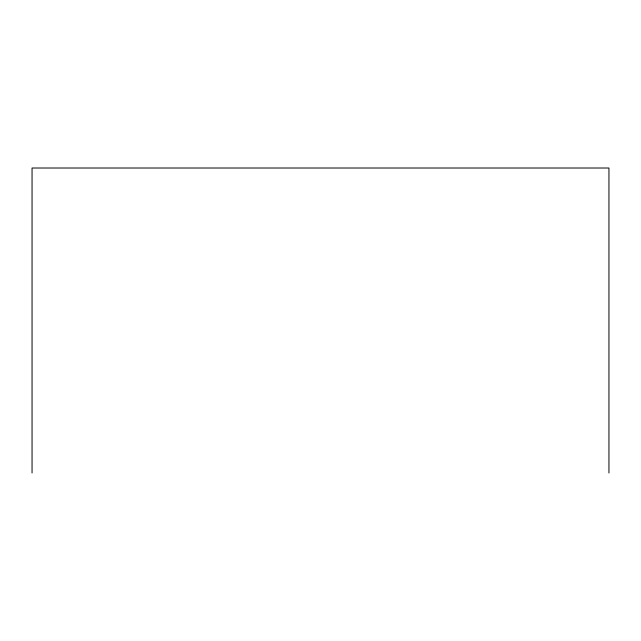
<?xml version="1.0" encoding="UTF-8"?>
<svg xmlns="http://www.w3.org/2000/svg" width="641" height="641" viewBox="0 0 641 641"><rect width="100%" height="100%" fill="white"/><g stroke="black" fill="none" stroke-linecap="round" stroke-linejoin="round"><path stroke-width="0.96" d="M608.95 472.986L608.95 168.014L32.05 168.014L32.05 472.986"/></g></svg>
